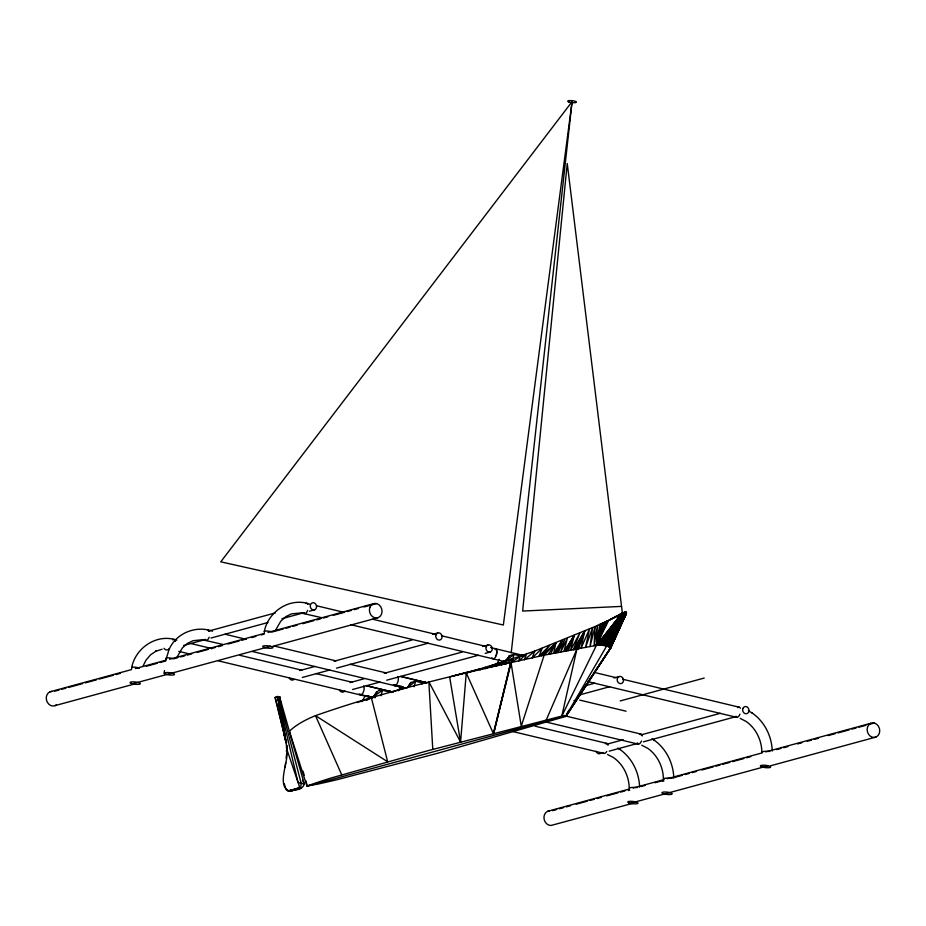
<?xml version="1.0" encoding="UTF-8"?>
<svg xmlns="http://www.w3.org/2000/svg" width="926" height="926" viewBox="0 0 926 926"><rect width="100%" height="100%" fill="white"/><g stroke="black" fill="none" stroke-linecap="round" stroke-linejoin="round"><path stroke-width="1.39" d="M306.934 786.024L317.873 784.079A1266.27 282.696 6.3 0 0 337.805 779.507L437.882 753.197L565.774 716.435L610.547 648.235C607.664 644.866 600.893 645.098 596.437 645.318L544.141 655.168C467.155 672.322 390.031 689.407 315.5 715.648L313.949 716.273A404.315 90.262 6.3 0 0 289.398 731.308L306.934 786.024L314.713 783.315A1266.27 282.696 6.3 0 1 331.3 777.944L427.685 750.755L561.816 716.087L596.437 645.318L597.42 625.478L594.133 645.781L595.071 626.543L615.304 617.272M432.778 749.389L428.854 681.779L460.569 742.096L466.264 672.97L505.677 661.118L534.811 651.036L595.071 626.543L589.989 646.626L592.605 627.608L585.521 647.54L589.538 628.951L580.949 648.466L584.653 631.081L573.298 649.867L579.769 633.199L570.497 650.341L574.189 635.525L563.957 651.441L567.268 638.396L560.716 652.02L564.617 639.507L558.031 652.494L561.989 640.549L553.748 653.293L555.808 642.991L541.536 655.782L549.639 645.445L538.932 656.384L542.219 648.235L532.161 657.969L534.811 651.036L524.44 659.763L526.489 653.999L518.572 661.129L520.157 656.256L510.666 662.981L493.35 733.508L466.264 672.97M286.562 749.91L286.447 751.125C289.815 759.308 275.416 786.382 289.722 791.174C294.7 789.785 302.64 790.237 304.307 784.067L279.652 696.989L277.777 696.537L274.976 697.533L286.134 742.27L286.632 748.694L299.295 786.024L299.225 787.771L288.785 790.943L294.167 790.202L292.28 789.751L288.785 790.943M565.774 716.435L610.616 647.818L626.451 612.734L622.654 612.838L608.706 620.362L596.437 645.318L599.77 624.413M164.168 673.248L164.469 670.574M165.499 661.233L169.122 649.3M285.185 766.925L285.659 762.642M286.134 758.371L286.609 754.1M511.233 652.772L572.083 101.64L220.758 561.827L503.35 625.015L572.083 101.64M622.052 615.686L619.807 615.153L616.253 616.288L610.523 619.529M598.867 665.319L610.315 648.408L626.069 612.202L621.89 613.243L596.437 645.318L600.905 623.893M550.692 653.872L555.808 642.991L544.141 655.168L521.257 726.192L511.071 662.889L493.685 733.415L510.666 662.981L512.923 658.687L491.382 665.609L490.988 667.403L496.776 663.907L499.484 659.335M574.537 649.67L584.653 631.081L576.84 649.311L561.816 716.087C562.649 715.856 567.325 714.849 566.029 716.307L610.639 648.038L626.393 613.301L610.465 647.598M607.271 621.01L596.437 645.318L601.599 623.58M496.776 663.907L496.22 666.234L502.158 662.217L501.441 665.053L505.677 661.118L504.867 664.278L506.568 660.817L505.712 664.092L512.923 658.687M381.026 695.773L382.461 690.24L390.76 692.231M414.13 686.756L415.566 681.223L423.865 683.214L421.55 683.839M606.9 621.172L596.437 645.318L602.282 623.267M605.662 621.74L596.437 645.318L603.058 622.92M131.619 667.866C135.289 647.818 157.084 633.106 176.866 640.179M264.257 631.752C267.927 611.704 289.722 596.992 309.504 604.053M578.484 648.976L584.653 631.081L575.694 649.485M596.437 645.318L604.609 622.214M375.273 697.66L372.75 697.22L382.461 690.24C375.91 688.666 376.35 696.653 371.361 697.579L368.085 695.877M411.005 682.462L407.776 687.266L415.566 681.223L410.959 682.474L407.729 687.277M520.898 656.071L513.988 654.416L509.381 655.677L508.675 657.275M376.778 691.78L373.56 696.583A4.943 1.898 -57.2 0 1 371.361 697.579L366.511 700.415M509.381 655.677L507.066 659.567L502.98 662.507M568.147 650.723L574.189 635.525L564.756 651.302M621.577 615.014L619.714 615.188L620.107 614.204M142.94 666.303L146.007 660.111L150.637 654.751L156.344 650.92L155.73 651.279L162.143 649.219M177.109 656.997L182.341 647.957L187.55 643.327L193.036 640.711L202.412 639.739L222.853 644.427M275.578 630.178L280.81 621.138L286.018 616.508L291.505 613.892L300.881 612.919L321.322 617.619M556.804 652.714L561.989 640.549L555.276 653.004M546.224 720.046L576.84 649.311M610.639 648.038L626.265 613.487L610.616 647.818M609.979 648.559L625.883 613.834L610.547 648.235M626.462 613.116L610.199 647.367L626.451 612.734L608.058 646.452L626.37 612.549L607.294 646.244L626.231 612.364L566.156 715.648L307.374 786.128M609.331 646.904L626.451 612.734L608.741 646.672M566.411 651.013L574.189 635.525L565.554 651.152M299.179 787.876L301.066 788.327M454.527 675.598L463.741 673.19L466.519 673.781M463.741 673.19L468.29 671.998M169.365 648.848C176.6 632.933 196.162 625.2 212.436 631.208M361.811 701.653L365.226 695.889M398.33 690.738L401.051 686.131M603.891 645.515L624.656 612.306L602.016 645.26L624.205 612.375L601.078 645.179L623.777 612.468L600.164 645.133L623.372 612.584L599.284 645.109L622.99 612.699L598.462 645.109L622.353 612.989L567.244 163.474L522.646 611.056L621.543 606.391M508.605 657.321L504.566 661.442L505.353 661.106M602.953 645.376L624.656 612.306L604.794 645.665L625.131 612.248L605.662 645.85L625.617 612.213L606.472 646.047L626.069 612.202L625.455 612.746M567.117 713.194L569.49 709.605M577.43 697.637L580.614 692.845M582.986 689.257L586.17 684.476M587.755 682.08L591.726 676.096M593.311 673.7L597.282 667.715M548.285 654.335L555.808 642.991M597.71 645.144L622.353 612.989L597.027 645.214L621.89 613.243L623.244 613.521M506.198 660.458L513.988 654.416L511.846 662.727L510.666 662.981M610.141 619.702L611.114 619.054M500.491 663.699L504.01 661.465L503.431 660.921M620.86 615.466L619.135 616.542M620.594 614.783L622.249 615.524M620.721 615.547L619.621 615.234M625.27 612.699L626.069 612.202L625.085 612.653M523.56 655.631A5.197 2.523 -77.9 0 0 521.581 655.677L523.074 655.353M522.426 655.365L521.732 655.712A5.162 2.477 -76.5 0 1 523.618 655.724L522.877 655.295M491.382 665.609L485.224 668.699L485.537 667.322L479.842 669.915L480.073 668.919L449.631 676.883L460.569 742.096M615.547 617.156L617.179 616.392M617.445 616.265L618.082 615.964M621.786 614.216L619.1 615.489L620.351 615.778M406.167 688.261L406.931 687.914M291.169 790.538L288.287 790.978L298.114 788.165L300.001 788.616L289.225 791.198M357.054 702.533L373.56 697.347M389.8 692.417L406.468 687.671M208.547 631.104L275.288 612.931M183.695 645.468L205.676 639.472M211.001 638.026L268.008 622.503M281.909 618.718L304.145 612.665M309.469 611.218L314.632 609.806M56.451 704.802A7.362 6.239 74.8 0 1 50.189 705.195L48.754 704.119A7.362 6.239 74.8 0 1 50.12 691.768L131.631 669.567M135.393 668.549L165.8 660.261M169.562 659.243L264.269 633.453M268.031 632.423L373.271 603.764M54.75 691.19L58.928 690.055M61.718 689.291L65.885 688.157M68.674 687.405L82.588 683.608M85.377 682.856L96.512 679.823M99.29 679.059L113.215 675.274M115.993 674.51L120.172 673.376M146.285 666.269L157.281 663.271M160.024 662.518L164.145 661.395M177.769 657.692L173.59 658.826A5.22 1.401 11.3 0 0 167.374 657.854A5.22 1.401 11.3 0 0 166.414 659.405M180.558 656.928L184.749 655.793M187.538 655.029L191.717 653.895M197.296 652.379L208.443 649.334M211.232 648.582L215.411 647.436M218.2 646.684L222.39 645.538M227.958 644.021L239.116 640.977M241.906 640.225L246.084 639.079M251.664 637.563L255.842 636.428M261.375 634.923L264.049 634.194M283.194 628.974L272.059 632.018A5.22 1.401 11.3 0 0 266.352 631.011A5.22 1.401 11.3 0 0 264.396 632.145M285.984 628.222L290.162 627.087M292.952 626.323L297.13 625.189M302.698 623.673L313.833 620.64M316.623 619.876L320.801 618.742M323.591 617.978L327.769 616.843M333.337 615.327L344.484 612.294M347.262 611.53L351.44 610.396M354.23 609.632L358.408 608.498M363.976 606.981L376.512 603.567M132.522 683.839L270.485 646.267M55.028 705.624L135.161 683.805M272.95 646.279L378.178 617.619M299.874 670.54L314.99 666.419M334.055 661.233L411.92 640.028M432.511 634.414L437.685 633.014M302.339 677.462L329.806 669.984M336.508 668.155L428.263 643.165M275.45 697.648L277.626 697.058M350.074 682.589L363.814 678.851M384.255 673.283L462.12 652.078M482.712 646.464L487.886 645.063M352.54 689.511L380.007 682.034M386.709 680.205L478.464 655.214M485.178 653.397L490.34 651.985M586.378 685.471L594.723 683.191M613.926 677.959L619.1 676.559M579.097 695.044L609.678 686.722M289.259 791.059L300.117 788.107M620.188 700.936L704.223 678.052M606.796 744.215L623.279 739.724M640.966 734.908L720.22 713.321M609.25 751.136L638.095 743.289M643.42 741.83L736.564 716.469M547.822 811.245L629.333 789.045M633.095 788.026L663.502 779.738M667.264 778.72L761.971 752.931M765.733 751.9L870.972 723.241M552.452 810.667L556.63 809.532M559.42 808.768L563.587 807.634M566.376 806.882L570.555 805.736M576.122 804.219L587.258 801.187M590.036 800.434L594.214 799.3M596.992 798.536L601.171 797.402M606.738 795.885L617.873 792.853M620.663 792.089L624.83 790.954M641.243 786.487L645.364 785.364M654.983 782.748L663.224 780.502M682.45 775.27L671.292 778.303A5.22 0.914 1.4 0 0 666.072 778.164A5.22 0.914 1.4 0 0 663.386 778.893C663.236 767.029 657.518 755.165 647.725 748.301L641.73 745.198M685.228 774.506L689.419 773.372M692.208 772.608L696.387 771.474M701.966 769.946L713.113 766.913M715.902 766.149L720.092 765.015M722.882 764.251L729.85 762.353M732.64 761.6L743.786 758.556M746.576 757.804L750.755 756.658M776.717 749.597L780.896 748.451M783.685 747.699L787.864 746.564M797.61 743.902L801.789 742.768M807.356 741.251L811.535 740.106M814.324 739.353L818.503 738.219M828.249 735.557L835.217 733.658M837.995 732.906L849.142 729.873M851.932 729.109L856.11 727.975M858.888 727.211L865.856 725.324M868.646 724.56L874.213 723.044M630.224 803.317L768.186 765.744M632.863 803.282L551.144 825.448A7.362 6.239 74.8 0 1 544.013 818.561A7.362 6.239 74.8 0 1 549.407 810.898M770.652 765.756L875.88 737.096M50.12 691.768L51.706 691.421M280.578 702.672L279.652 696.989L280.543 702.649L279.652 696.989L280.555 702.568L279.652 696.989L274.976 697.533M423.865 682.126L424.536 682.103A5.197 2.523 -77.9 0 1 425.613 683.087A5.209 2.5 -76.5 0 0 424.652 682.149L423.784 682.115M390.957 691.745L389.696 691.433L393.284 692.127M522.947 655.411L521.674 655.747A5.197 2.465 -75.1 0 1 523.734 655.677M573.993 700.438L575.717 700.855M621.126 614.528L622.179 614.632M620.941 614.621L621.867 614.841M620.223 614.957L621.496 615.061M620.107 615.014L622.168 615.593M619.228 615.42L620.605 615.616M618.915 615.57L620.2 615.883M618.545 615.744L620.015 615.987M618.394 615.813L619.772 616.149M316.518 605.743L344.599 612.48M372.68 619.228L434.456 634.055M441.482 635.745L485.004 646.186M490.618 647.54L523.04 655.388M594.723 672.531L615.778 677.577M622.804 679.267L739.342 707.244M350.838 624.703L504.01 661.465L503.512 661.129M579.699 700.079L626.092 711.214M225.076 634.241L246.131 639.299M274.212 646.035L335.999 660.875M350.04 664.243L386.536 673.005M400.576 676.374L424.455 682.103A5.209 2.5 -76.5 0 1 425.497 683.087M427.453 682.821L424.652 682.149A5.197 2.465 -75.1 0 1 425.752 683.122M565.057 715.856L640.873 734.052M401.016 676.582L424.525 682.219M393.4 684.638L403.69 687.636M252.37 651.51L404.141 687.949L393.851 685.275M545.449 721.875L638.199 744.134M190.906 643.547L211.961 648.605M240.042 655.342L301.818 670.181M315.859 673.549L352.366 682.312M366.407 685.68L390.274 691.409M535.089 726.169L606.704 743.358M366.846 685.888L390.344 691.525M366.881 695.773L369.439 696.398M359.23 693.944L371.361 697.579M178.834 651.372L188.649 653.733M218.108 660.794L372.391 697.834M512.854 731.552L604.018 753.44M286.597 742.386L284.965 739.237L277.777 696.537L298.033 782.551L304.307 784.067L302.443 780.155M290.232 790.318L292.107 790.769M621.01 615.373L622.006 615.744M587.697 681.559L736.656 717.326M397.231 685.553L403.609 687.092M740.198 718.379L746.182 721.493C755.986 728.357 761.693 740.221 761.867 752.086M607.56 754.505L613.544 757.607C623.348 764.471 629.055 776.335 629.229 788.2A5.22 0.914 1.4 0 1 631.891 787.47A5.22 0.914 1.4 0 1 637.123 787.609M299.052 788.396L300.753 787.042L301.17 783.303L278.714 696.757M391.131 691.78L390.552 691.456A5.209 2.5 -76.5 0 1 391.524 692.44M751.981 712.916C764.413 721.331 771.809 736.158 772.238 751.032M653.524 739.735C665.956 748.139 673.341 762.966 673.781 777.852M619.344 749.041C631.775 757.445 639.172 772.272 639.6 787.158M748.37 710.728L752.421 713.182M651.927 738.774L653.953 739.99M617.758 748.081L619.783 749.296M288.125 790.827L286.25 788.859M287.65 790.723L285.787 788.755L284.213 783.581M523.514 655.701L523.456 655.631A5.209 2.5 -76.5 0 0 521.535 655.666M491.914 657.807L492.366 658.444A5.162 2.477 -76.5 0 0 496.567 654.381L496.857 651.788A5.162 2.477 -76.5 0 0 494.727 648.767L495.294 648.779A5.162 2.477 -76.5 0 1 496.081 655.677M341.717 774.796L315.5 715.648L387.681 761.785L371.419 698.007M286.25 740.106L286.562 740.823M370.713 696.699L370.932 697.278M303.01 771.196L304.203 775.27M305.788 780.699L306.969 784.773M275.786 699.037L285.44 739.353M285.312 739.874L277.777 696.537L286.134 742.27M285.625 740.603L277.777 696.537L286.319 743.208M277.777 696.537L285.902 741.402M279.652 696.989L280.509 702.556M287.048 745.384L287.118 746.483A18.914 9.075 -76.5 0 1 287.037 750.014M662.541 781.255A5.197 1.296 9.1 0 1 663.919 780.884M628.372 790.561A5.197 1.296 9.1 0 1 629.749 790.191M762.526 752.56A5.22 0.914 1.4 0 1 763.441 751.472A5.22 0.914 1.4 0 1 769.761 751.484M737.964 707.614A5.209 2.465 -74.9 0 1 740.36 708.216M739.967 714.166A5.209 2.465 -74.9 0 1 735.638 716.342M664.058 779.368A5.22 0.914 1.4 0 1 663.548 779.136M639.496 734.434A5.209 2.465 -74.9 0 1 642.181 735.962M641.51 740.974A5.209 2.465 -74.9 0 1 637.181 743.161M605.326 743.74A5.209 2.465 -74.9 0 1 608 745.268M606.773 751.437A5.209 2.465 -74.9 0 1 603 752.468M601.46 752.583A3.681 3.125 74.8 0 1 596.031 751.275M389.094 691.838A5.209 2.5 -76.5 0 1 389.811 691.479M389.175 691.838A5.197 2.465 -75.1 0 1 389.892 691.479M389.684 691.537A5.162 2.477 -76.5 0 1 391.385 692.509M423.853 682.231A5.162 2.477 -76.5 0 1 425.555 683.203M423.356 682.531A5.197 2.465 -75.1 0 1 424.062 682.173M344.75 690.958A3.681 3.125 74.8 0 1 339.31 689.65M293.959 679.522A3.681 3.125 74.8 0 1 289.109 677.601M131.758 668.271A5.22 1.401 11.3 0 1 133.714 667.137A5.22 1.401 11.3 0 1 139.421 668.132M306.02 603.393A5.209 2.535 -78.1 0 1 307.768 604.377M307.663 610.384A5.209 2.535 -78.1 0 1 303.381 612.572M169.041 648.779A3.681 3.125 74.8 0 1 164.018 648.327M207.551 630.212A5.209 2.535 -78.1 0 1 209.311 631.185M209.195 637.192A5.209 2.535 -78.1 0 1 204.912 639.391M172.676 639.878A5.209 2.535 -78.1 0 1 175.465 641.429M363.733 685.865A5.162 2.477 -76.5 0 1 363.224 692.393A5.162 2.477 -76.5 0 1 359.682 694.581M397.914 676.559A5.162 2.477 -76.5 0 1 397.648 682.485A5.162 2.477 -76.5 0 1 394.43 685.61M521.5 655.677A5.209 2.5 -76.5 0 1 522.206 655.319M867.569 726.875A7.362 6.239 74.8 0 0 874.294 737.443A7.362 6.239 74.8 0 0 878.415 726.192A7.362 6.239 74.8 0 0 867.569 726.875M629.159 803.016A5.209 1.169 6.3 0 0 637.864 803.432A5.209 1.169 6.3 0 0 631.625 801.326A5.209 1.169 6.3 0 0 629.159 803.016M663.329 793.709A5.209 1.169 6.3 0 0 672.044 794.126A5.209 1.169 6.3 0 0 665.794 792.019A5.209 1.169 6.3 0 0 663.329 793.709M761.797 766.89A5.209 1.169 6.3 0 0 770.501 767.318A5.209 1.169 6.3 0 0 764.263 765.2A5.209 1.169 6.3 0 0 761.797 766.89M742.895 708.494A3.681 3.125 74.8 0 0 746.263 713.784A3.681 3.125 74.8 0 0 748.324 708.158A3.681 3.125 74.8 0 0 742.895 708.494M617.399 678.376A3.681 3.125 74.8 0 0 620.756 683.654A3.681 3.125 74.8 0 0 622.816 678.029A3.681 3.125 74.8 0 0 617.399 678.376M435.984 634.819A3.681 3.125 74.8 0 0 439.341 640.109A3.681 3.125 74.8 0 0 441.413 634.484A3.681 3.125 74.8 0 0 435.984 634.819M486.185 646.869A3.681 3.125 74.8 0 0 489.541 652.159A3.681 3.125 74.8 0 0 491.613 646.533A3.681 3.125 74.8 0 0 486.185 646.869M165.638 674.232A5.209 1.169 6.3 0 0 174.343 674.649A5.209 1.169 6.3 0 0 168.092 672.542A5.209 1.169 6.3 0 0 165.638 674.232M369.868 607.398A7.362 6.239 74.8 0 0 376.593 617.966A7.362 6.239 74.8 0 0 380.713 606.715A7.362 6.239 74.8 0 0 369.868 607.398M131.457 683.538A5.209 1.169 6.3 0 0 140.162 683.955A5.209 1.169 6.3 0 0 133.923 681.849A5.209 1.169 6.3 0 0 131.457 683.538M264.095 647.413A5.209 1.169 6.3 0 0 272.8 647.841A5.209 1.169 6.3 0 0 266.561 645.723A5.209 1.169 6.3 0 0 264.095 647.413M310.476 604.69A3.681 3.125 74.8 0 0 313.833 609.979A3.681 3.125 74.8 0 0 315.905 604.354A3.681 3.125 74.8 0 0 310.476 604.69M568.934 101.999A4.41 0.984 6.3 0 0 576.296 102.358A4.41 0.984 6.3 0 0 571.018 100.564A4.41 0.984 6.3 0 0 568.934 101.999"/></g></svg>
